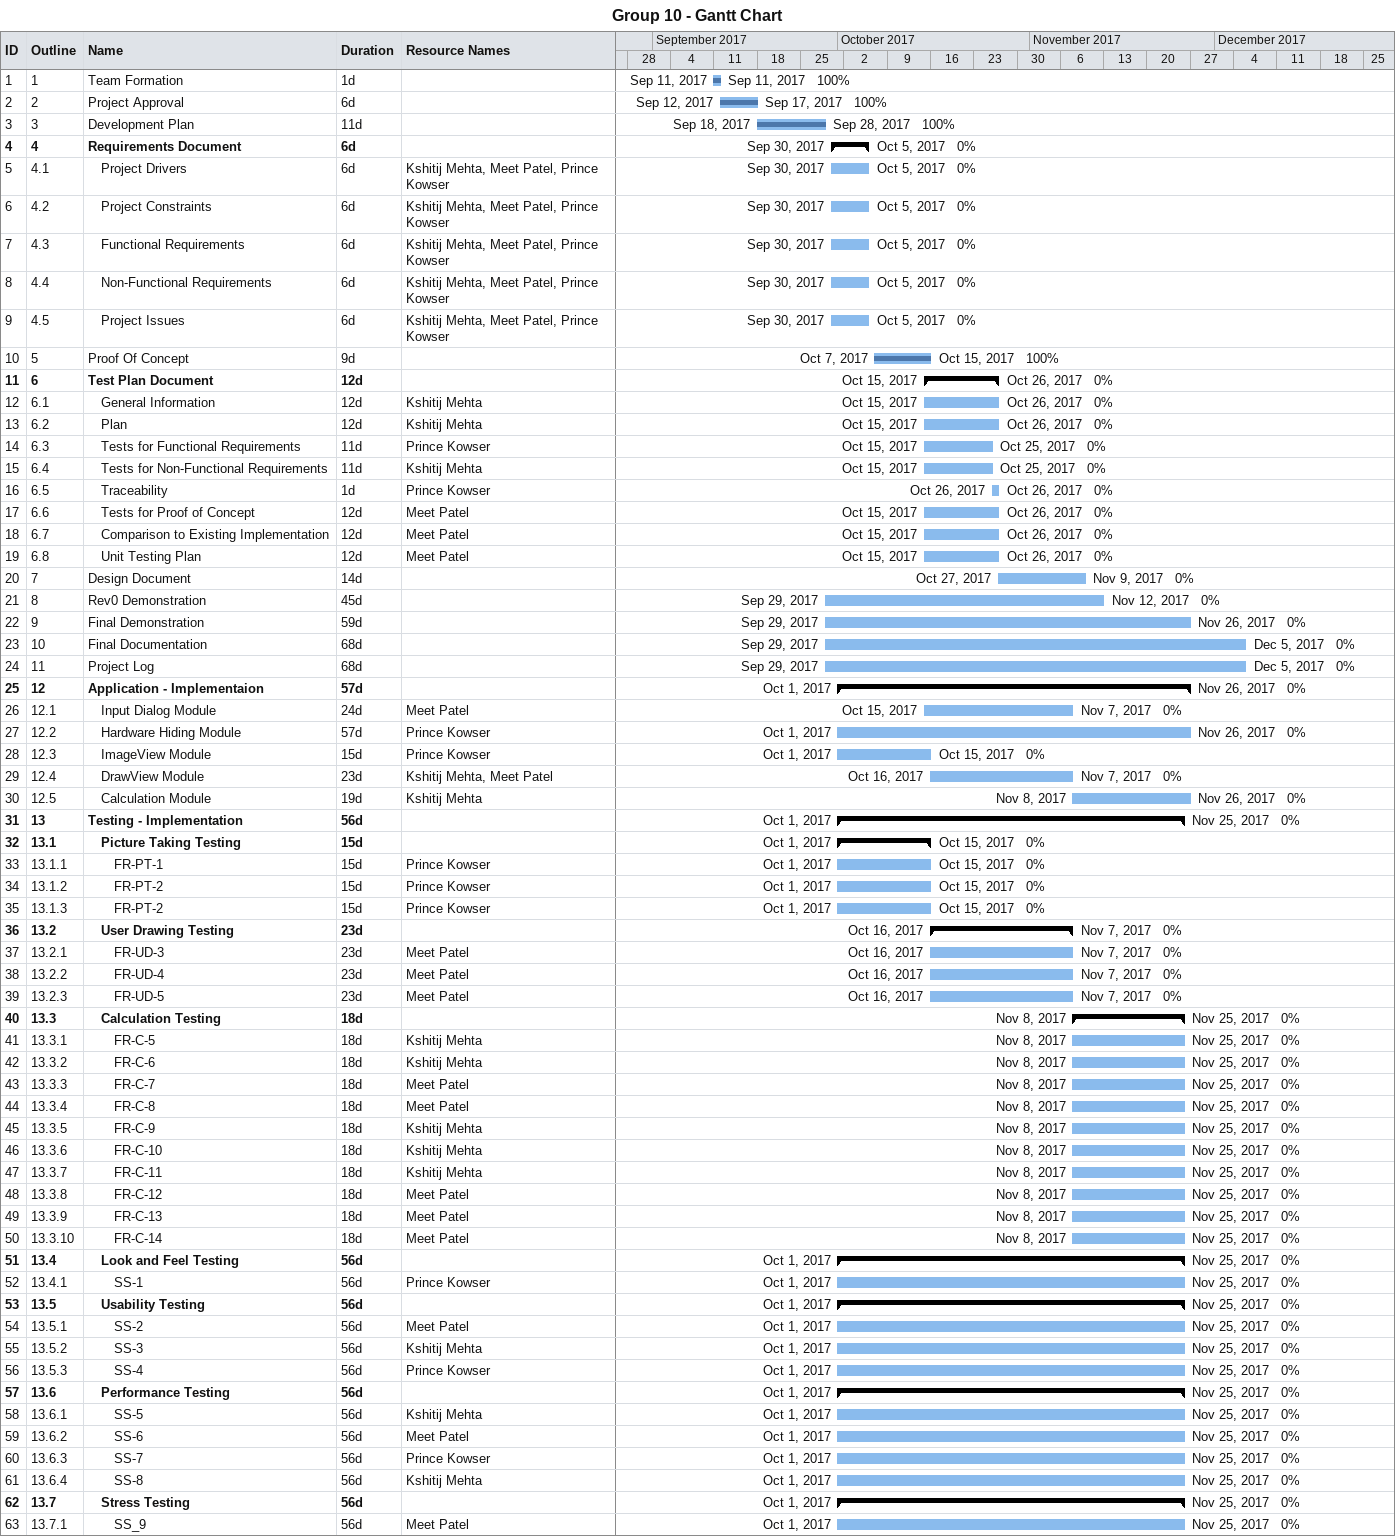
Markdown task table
Group 10 - Gantt Chart

| ID | WBS | Task | Duration | Start | Finish | Resources | % complete |
|---|---|---|---|---|---|---|---|
| 1 | 1 | Team Formation | 1d | 2017-09-11 | 2017-09-11 |  | 100 |
| 2 | 2 | Project Approval | 6d | 2017-09-12 | 2017-09-17 |  | 100 |
| 3 | 3 | Development Plan | 11d | 2017-09-18 | 2017-09-28 |  | 100 |
| 4 | 4 | **Requirements Document** | 6d | 2017-09-30 | 2017-10-05 |  | 0 |
| 5 | 4.1 | Project Drivers | 6d | 2017-09-30 | 2017-10-05 | Kshitij Mehta, Meet Patel, Prince Kowser | 0 |
| 6 | 4.2 | Project Constraints | 6d | 2017-09-30 | 2017-10-05 | Kshitij Mehta, Meet Patel, Prince Kowser | 0 |
| 7 | 4.3 | Functional Requirements | 6d | 2017-09-30 | 2017-10-05 | Kshitij Mehta, Meet Patel, Prince Kowser | 0 |
| 8 | 4.4 | Non-Functional Requirements | 6d | 2017-09-30 | 2017-10-05 | Kshitij Mehta, Meet Patel, Prince Kowser | 0 |
| 9 | 4.5 | Project Issues | 6d | 2017-09-30 | 2017-10-05 | Kshitij Mehta, Meet Patel, Prince Kowser | 0 |
| 10 | 5 | Proof Of Concept | 9d | 2017-10-07 | 2017-10-15 |  | 100 |
| 11 | 6 | **Test Plan Document** | 12d | 2017-10-15 | 2017-10-26 |  | 0 |
| 12 | 6.1 | General Information | 12d | 2017-10-15 | 2017-10-26 | Kshitij Mehta | 0 |
| 13 | 6.2 | Plan | 12d | 2017-10-15 | 2017-10-26 | Kshitij Mehta | 0 |
| 14 | 6.3 | Tests for Functional Requirements | 11d | 2017-10-15 | 2017-10-25 | Prince Kowser | 0 |
| 15 | 6.4 | Tests for Non-Functional Requirements | 11d | 2017-10-15 | 2017-10-25 | Kshitij Mehta | 0 |
| 16 | 6.5 | Traceability | 1d | 2017-10-26 | 2017-10-26 | Prince Kowser | 0 |
| 17 | 6.6 | Tests for Proof of Concept | 12d | 2017-10-15 | 2017-10-26 | Meet Patel | 0 |
| 18 | 6.7 | Comparison to Existing Implementation | 12d | 2017-10-15 | 2017-10-26 | Meet Patel | 0 |
| 19 | 6.8 | Unit Testing Plan | 12d | 2017-10-15 | 2017-10-26 | Meet Patel | 0 |
| 20 | 7 | Design Document | 14d | 2017-10-27 | 2017-11-09 |  | 0 |
| 21 | 8 | Rev0 Demonstration | 45d | 2017-09-29 | 2017-11-12 |  | 0 |
| 22 | 9 | Final Demonstration | 59d | 2017-09-29 | 2017-11-26 |  | 0 |
| 23 | 10 | Final Documentation | 68d | 2017-09-29 | 2017-12-05 |  | 0 |
| 24 | 11 | Project Log | 68d | 2017-09-29 | 2017-12-05 |  | 0 |
| 25 | 12 | **Application - Implementaion** | 57d | 2017-10-01 | 2017-11-26 |  | 0 |
| 26 | 12.1 | Input Dialog Module | 24d | 2017-10-15 | 2017-11-07 | Meet Patel | 0 |
| 27 | 12.2 | Hardware Hiding Module | 57d | 2017-10-01 | 2017-11-26 | Prince Kowser | 0 |
| 28 | 12.3 | ImageView Module | 15d | 2017-10-01 | 2017-10-15 | Prince Kowser | 0 |
| 29 | 12.4 | DrawView Module | 23d | 2017-10-16 | 2017-11-07 | Kshitij Mehta, Meet Patel | 0 |
| 30 | 12.5 | Calculation Module | 19d | 2017-11-08 | 2017-11-26 | Kshitij Mehta | 0 |
| 31 | 13 | **Testing - Implementation** | 56d | 2017-10-01 | 2017-11-25 |  | 0 |
| 32 | 13.1 | **Picture Taking Testing** | 15d | 2017-10-01 | 2017-10-15 |  | 0 |
| 33 | 13.1.1 | FR-PT-1 | 15d | 2017-10-01 | 2017-10-15 | Prince Kowser | 0 |
| 34 | 13.1.2 | FR-PT-2 | 15d | 2017-10-01 | 2017-10-15 | Prince Kowser | 0 |
| 35 | 13.1.3 | FR-PT-2 | 15d | 2017-10-01 | 2017-10-15 | Prince Kowser | 0 |
| 36 | 13.2 | **User Drawing Testing** | 23d | 2017-10-16 | 2017-11-07 |  | 0 |
| 37 | 13.2.1 | FR-UD-3 | 23d | 2017-10-16 | 2017-11-07 | Meet Patel | 0 |
| 38 | 13.2.2 | FR-UD-4 | 23d | 2017-10-16 | 2017-11-07 | Meet Patel | 0 |
| 39 | 13.2.3 | FR-UD-5 | 23d | 2017-10-16 | 2017-11-07 | Meet Patel | 0 |
| 40 | 13.3 | **Calculation Testing** | 18d | 2017-11-08 | 2017-11-25 |  | 0 |
| 41 | 13.3.1 | FR-C-5 | 18d | 2017-11-08 | 2017-11-25 | Kshitij Mehta | 0 |
| 42 | 13.3.2 | FR-C-6 | 18d | 2017-11-08 | 2017-11-25 | Kshitij Mehta | 0 |
| 43 | 13.3.3 | FR-C-7 | 18d | 2017-11-08 | 2017-11-25 | Meet Patel | 0 |
| 44 | 13.3.4 | FR-C-8 | 18d | 2017-11-08 | 2017-11-25 | Meet Patel | 0 |
| 45 | 13.3.5 | FR-C-9 | 18d | 2017-11-08 | 2017-11-25 | Kshitij Mehta | 0 |
| 46 | 13.3.6 | FR-C-10 | 18d | 2017-11-08 | 2017-11-25 | Kshitij Mehta | 0 |
| 47 | 13.3.7 | FR-C-11 | 18d | 2017-11-08 | 2017-11-25 | Kshitij Mehta | 0 |
| 48 | 13.3.8 | FR-C-12 | 18d | 2017-11-08 | 2017-11-25 | Meet Patel | 0 |
| 49 | 13.3.9 | FR-C-13 | 18d | 2017-11-08 | 2017-11-25 | Meet Patel | 0 |
| 50 | 13.3.10 | FR-C-14 | 18d | 2017-11-08 | 2017-11-25 | Meet Patel | 0 |
| 51 | 13.4 | **Look and Feel Testing** | 56d | 2017-10-01 | 2017-11-25 |  | 0 |
| 52 | 13.4.1 | SS-1 | 56d | 2017-10-01 | 2017-11-25 | Prince Kowser | 0 |
| 53 | 13.5 | **Usability Testing** | 56d | 2017-10-01 | 2017-11-25 |  | 0 |
| 54 | 13.5.1 | SS-2 | 56d | 2017-10-01 | 2017-11-25 | Meet Patel | 0 |
| 55 | 13.5.2 | SS-3 | 56d | 2017-10-01 | 2017-11-25 | Kshitij Mehta | 0 |
| 56 | 13.5.3 | SS-4 | 56d | 2017-10-01 | 2017-11-25 | Prince Kowser | 0 |
| 57 | 13.6 | **Performance Testing** | 56d | 2017-10-01 | 2017-11-25 |  | 0 |
| 58 | 13.6.1 | SS-5 | 56d | 2017-10-01 | 2017-11-25 | Kshitij Mehta | 0 |
| 59 | 13.6.2 | SS-6 | 56d | 2017-10-01 | 2017-11-25 | Meet Patel | 0 |
| 60 | 13.6.3 | SS-7 | 56d | 2017-10-01 | 2017-11-25 | Prince Kowser | 0 |
| 61 | 13.6.4 | SS-8 | 56d | 2017-10-01 | 2017-11-25 | Kshitij Mehta | 0 |
| 62 | 13.7 | **Stress Testing** | 56d | 2017-10-01 | 2017-11-25 |  | 0 |
| 63 | 13.7.1 | SS_9 | 56d | 2017-10-01 | 2017-11-25 | Meet Patel | 0 |
